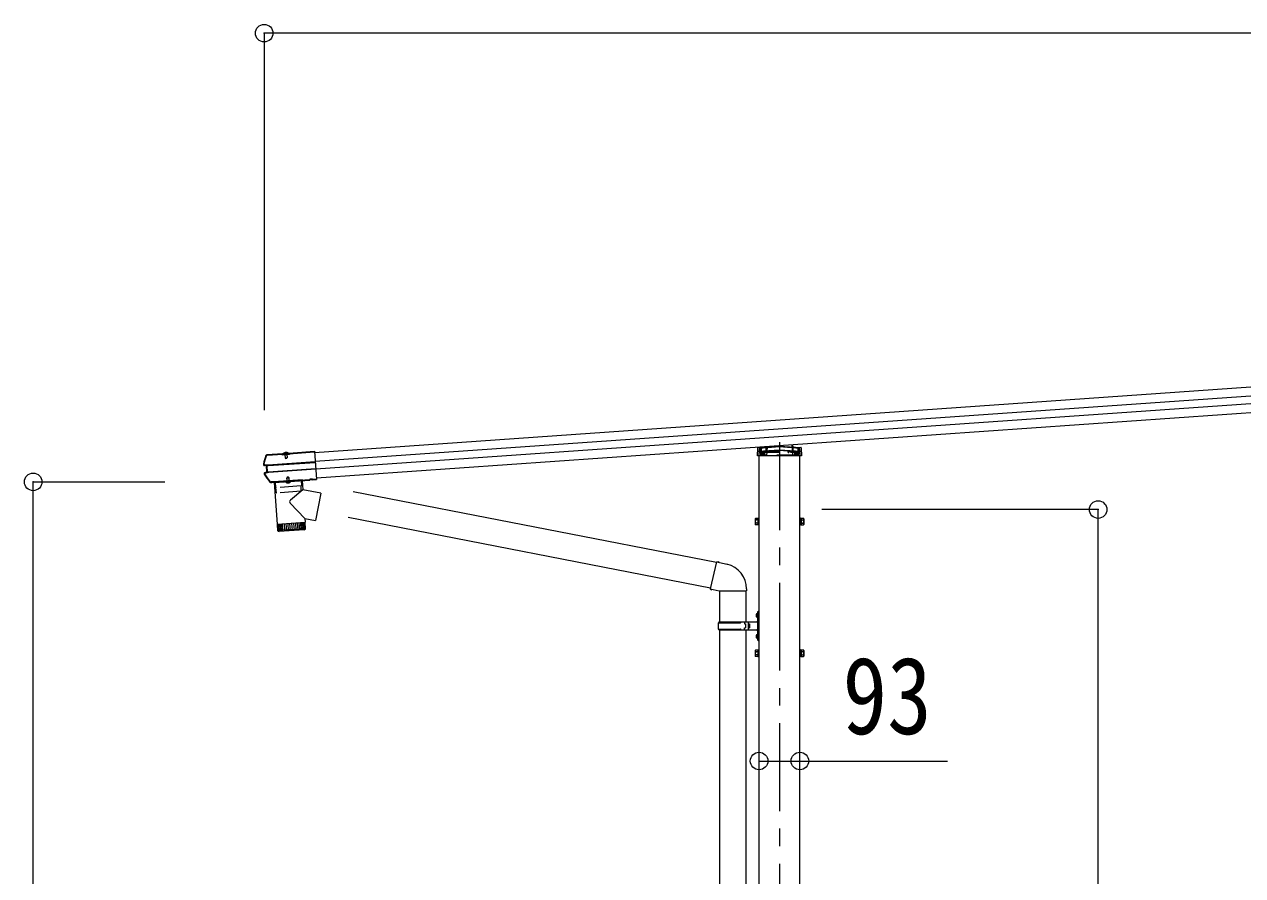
# Model space of a CAD drawing. Units: millimetres at full size, sheet at 1:40; details may follow other scales. Extents: x -11243 to 11243, y -7760 to 7760.
# Drawn here: x 1367 to 4143, y -2904 to -965 of the extents above; entities that cross this region are included whole.
import ezdxf
from ezdxf.enums import TextEntityAlignment as Align

# ---------------------------------------------------------------- set-up
doc = ezdxf.new("R2010")
doc.units = ezdxf.units.MM
doc.header["$LTSCALE"] = 40
doc.header["$PDMODE"] = 32
doc.header["$PDSIZE"] = 40
doc.linetypes.add('CHAIN1', pattern=[8, 5, -1, 1, -1])
doc.linetypes.add('DASHED1', pattern=[1.8, 1.2, -0.6])
for name, color, linetype, lineweight in [('0-1_本体', 5, 'CHAIN1', 9), ('0-3_ELV2', 4, 'Continuous', 9), ('0-6_OTH_LINE', 6, 'Continuous', 9), ('0-9_OUTLINE', 7, 'Continuous', 9)]:
    doc.layers.add(name, color=color, linetype=linetype, lineweight=lineweight)
doc.styles.add('ＭＳ ゴシック', font='')
doc.styles.get('ＭＳ ゴシック').set_extended_font_data('MS Gothic')

msp = doc.modelspace()

# ---------------------------------------------------------------- linework, layer by layer
at = {"layer": '0-1_本体'}
msp.add_line((3088.06, -1916.39), (3088.06, -4315.67), dxfattribs=at)
at = {"layer": '0-3_ELV2'}
for p, q in [((7239.75, -1575.92), (2028.67, -1940.32)), ((7241.17, -1596.23), (2030.09, -1960.63)), ((7242.38, -1613.47), (2031.29, -1977.86)), ((7243.8, -1633.78), (2032.71, -1998.17)), ((1920.54, -1944.68), (1955.92, -1942.2)), ((1956.03, -1943.7), (1955.92, -1942.2)), ((1956.17, -1943), (1955.92, -1942.2)), ((1970.15, -1942.15), (1956.19, -1943.13)), ((1956.19, -1943.13), (1956.27, -1944.28)), ((1957.32, -1943.05), (1957.31, -1942.85)), ((1968.59, -1942.81), (1957.9, -1943.56)), ((1967.9, -1943.76), (1967.83, -1942.86)), ((1969.09, -1942.23), (1969.08, -1942.03)), ((1970.15, -1942.15), (1970.23, -1943.3)), ((1970.29, -1941.2), (1970.16, -1942.02)), ((1970.29, -1941.2), (2028.45, -1937.13)), ((1970.39, -1942.7), (1970.29, -1941.2)), ((1970.37, -1942.82), (1970.39, -1942.7)), ((1971.7, -1942.73), (1970.37, -1942.82)), ((1970.37, -1942.82), (1970.41, -1943.29)), ((1970.39, -1942.7), (2028.55, -1938.63)), ((1971.7, -1942.73), (1971.84, -1944.69)), ((2028.45, -1937.13), (2032.95, -2001.57)), ((3039.13, -1937.03), (3088.06, -1933.61)), ((3039.65, -1928.52), (3088.06, -1925.14)), ((3088.06, -1925.14), (3136.48, -1928.52)), ((3088.06, -1925.14), (3088.06, -1926.08)), ((3088.06, -1933.61), (3137, -1937.03)), ((3088.06, -1933.61), (3088.06, -1934.55)), ((3117.88, -1922.6), (3118.17, -1927.24)), ((3137.41, -1929.46), (3138.51, -1947.54)), ((1919.18, -1970.08), (1914.43, -1969.52)), ((1920.59, -1968.74), (1914.61, -1968.03)), ((1920.1, -1970.02), (1919.18, -1970.08)), ((1920.31, -1944.7), (1920.12, -1944.84)), ((1920.12, -1944.84), (1920.22, -1946.31)), ((1920.22, -1946.31), (1920.35, -1946.23)), ((1920.54, -1944.68), (1920.31, -1944.7)), ((1920.41, -1946.19), (1920.31, -1944.7)), ((1920.35, -1946.23), (1920.41, -1946.19)), ((1920.41, -1946.19), (1956.03, -1943.7)), ((1921.51, -1968.68), (1920.59, -1968.74)), ((1921.73, -1985.07), (1920.59, -1968.74)), ((1920.82, -1970.08), (1921.34, -1970.04)), ((1922.12, -1968.7), (1921.89, -1968.71)), ((2030.12, -1961.09), (1923, -1968.58)), ((1923.08, -1969.81), (2030.21, -1962.32)), ((1954.74, -1943.92), (1954.88, -1945.88)), ((1971.84, -1944.69), (1954.88, -1945.88)), ((1956.1, -1944.29), (1956.06, -1943.82)), ((1970.41, -1943.29), (1956.1, -1944.29)), ((1960.26, -1944), (1960.36, -1945.49)), ((1960.85, -1944.76), (1960.98, -1944.25)), ((1960.85, -1944.76), (1965.84, -1944.41)), ((1960.85, -1944.76), (1961.33, -1951.64)), ((1961.28, -1944.73), (1961.18, -1944.23)), ((1961.28, -1944.73), (1961.83, -1952.53)), ((1961.33, -1951.64), (1966.32, -1951.29)), ((1965.4, -1944.44), (1965.43, -1943.93)), ((1965.4, -1944.44), (1965.95, -1952.24)), ((1965.84, -1944.41), (1965.63, -1943.92)), ((1965.64, -1953.04), (1966.32, -1951.29)), ((1965.84, -1944.41), (1966.32, -1951.29)), ((1966.35, -1945.07), (1966.24, -1943.58)), ((3041.56, -4819.81), (3041.56, -1947.54)), ((3134.56, -4819.81), (3134.56, -1947.54)), ((1915.95, -1986.64), (1921.73, -1985.07)), ((1921.07, -1983.89), (1920.15, -1983.95)), ((1922.65, -1985.01), (1921.73, -1985.07)), ((1922.29, -1983.69), (1921.75, -1983.73)), ((1923, -1984.93), (1923.22, -1984.91)), ((1924.05, -1983.68), (2031.18, -1976.19)), ((1924.14, -1984.91), (2031.26, -1977.42)), ((1966.25, -1996.21), (1965.57, -1997.96)), ((1970.56, -1997.61), (1965.57, -1997.96)), ((1965.91, -2002.76), (1965.57, -1997.96)), ((1966.33, -2002.63), (1965.94, -1997.01)), ((1969.64, -1995.97), (1966.25, -1996.21)), ((1970.56, -1997.61), (1969.64, -1995.97)), ((1970.46, -2002.34), (1970.06, -1996.72)), ((1970.89, -2002.41), (1970.56, -1997.61)), ((1929.18, -2007.32), (1929.9, -2007.27)), ((1929.55, -2008.81), (1930, -2008.77)), ((1929.9, -2007.27), (1930, -2008.77)), ((1936.16, -2007.97), (1930.18, -2008.39)), ((1936.06, -2006.48), (1936.16, -2007.97)), ((1936.16, -2007.43), (1936.17, -2007.43)), ((1936.39, -2008.33), (1936.16, -2007.97)), ((1936.28, -2006.83), (2017.68, -2001.14)), ((1936.28, -2006.83), (1936.39, -2008.33)), ((1936.39, -2008.33), (2017.79, -2002.63)), ((1936.72, -2008.3), (2000.57, -2003.83)), ((1962.78, -2006.72), (1962.76, -2006.47)), ((1974.55, -2005.9), (1962.78, -2006.72)), ((1974.55, -2005.9), (1974.53, -2005.65)), ((2017.68, -2001.14), (2017.79, -2002.63)), ((2017.96, -2002.25), (2017.79, -2002.63)), ((2017.86, -2000.76), (2017.96, -2002.25)), ((2023.95, -2001.84), (2017.96, -2002.25)), ((2023.84, -2000.34), (2023.95, -2001.84)), ((2024.17, -2002.19), (2023.95, -2001.84)), ((2024.07, -2000.69), (2032.85, -2000.08)), ((2024.07, -2000.69), (2024.17, -2002.19)), ((2024.17, -2002.19), (2032.95, -2001.57)), ((2025.37, -2000.6), (2025.47, -2002.1)), ((2025.44, -2001.7), (2032.92, -2001.18)), ((3032.86, -2090.81), (3033.44, -2089.8)), ((3032.86, -2090.81), (3032.86, -2103.81)), ((3032.86, -2103.81), (3033.44, -2104.81)), ((3038.36, -2089.8), (3033.44, -2089.8)), ((3038.36, -2093.56), (3033.44, -2093.56)), ((3038.36, -2101.06), (3033.44, -2101.06)), ((3038.36, -2104.81), (3033.44, -2104.81)), ((3038.36, -2089.6), (3038.36, -2104.62)), ((3039.96, -2090.06), (3038.36, -2090.06)), ((3038.36, -2096.61), (3039.96, -2096.61)), ((3038.36, -2097.61), (3039.96, -2097.61)), ((3038.36, -2104.16), (3039.96, -2104.16)), ((3136.16, -2090.06), (3137.76, -2090.06)), ((3137.76, -2096.61), (3136.16, -2096.61)), ((3137.77, -2097.61), (3136.16, -2097.61)), ((3137.76, -2104.16), (3136.16, -2104.16)), ((3137.76, -2089.6), (3137.76, -2104.62)), ((3137.76, -2089.6), (3142.68, -2089.6)), ((3137.76, -2093.36), (3142.68, -2093.36)), ((3137.76, -2100.86), (3142.68, -2100.86)), ((3137.76, -2104.62), (3142.68, -2104.62)), ((3143.26, -2090.61), (3142.68, -2089.6)), ((3143.26, -2103.61), (3142.68, -2104.62)), ((3143.26, -2090.61), (3143.26, -2103.61)), ((3032.86, -2390.81), (3033.44, -2389.8)), ((3032.86, -2390.81), (3032.86, -2403.81)), ((3032.86, -2403.81), (3033.44, -2404.81)), ((3038.36, -2389.8), (3033.44, -2389.8)), ((3038.36, -2393.56), (3033.44, -2393.56)), ((3038.36, -2401.06), (3033.44, -2401.06)), ((3038.36, -2404.81), (3033.44, -2404.81)), ((3038.36, -2389.6), (3038.36, -2404.62)), ((3039.96, -2390.06), (3038.36, -2390.06)), ((3038.36, -2396.61), (3039.96, -2396.61)), ((3038.36, -2397.61), (3039.96, -2397.61)), ((3038.36, -2404.16), (3039.96, -2404.16)), ((3136.16, -2390.06), (3137.76, -2390.06)), ((3137.76, -2396.61), (3136.16, -2396.61)), ((3137.77, -2397.61), (3136.16, -2397.61)), ((3137.76, -2404.16), (3136.16, -2404.16)), ((3137.76, -2389.6), (3137.76, -2404.62)), ((3137.76, -2389.6), (3142.68, -2389.6)), ((3137.76, -2393.36), (3142.68, -2393.36)), ((3137.76, -2400.86), (3142.68, -2400.86)), ((3137.76, -2404.62), (3142.68, -2404.62)), ((3143.26, -2390.61), (3142.68, -2389.6)), ((3143.26, -2403.61), (3142.68, -2404.62)), ((3143.26, -2390.61), (3143.26, -2403.61))]:
    msp.add_line(p, q, dxfattribs=at)
at = {"layer": '0-3_ELV2', "linetype": 'DASHED1'}
for p, q in [((1958.52, -1942.94), (1958.45, -1943.19)), ((1958.58, -1942.41), (1967.76, -1941.77)), ((1958.66, -1943.51), (1958.58, -1942.41)), ((1960.65, -1940.03), (1962.04, -1942.4)), ((1961.09, -1943.85), (1961.01, -1942.74)), ((1961.16, -1944.23), (1961.02, -1942.24)), ((1963.23, -1942.93), (1962.04, -1942.4)), ((1963.23, -1942.93), (1964.33, -1942.24)), ((1965.38, -1939.7), (1964.33, -1942.24)), ((1965.45, -1943.93), (1965.31, -1941.94)), ((1965.47, -1943.54), (1965.4, -1942.43)), ((1967.83, -1942.86), (1967.76, -1941.77)), ((1967.89, -1942.29), (1967.99, -1942.52)), ((3039.2, -1937.04), (3136.93, -1937.04)), ((3041.67, -1930.39), (3040.62, -1947.54)), ((3041.09, -1939.84), (3046.06, -1939.84)), ((3041.14, -1939.04), (3134.99, -1939.04)), ((3088.06, -1935.61), (3041.15, -1938.89)), ((3088.06, -1927.14), (3041.67, -1930.39)), ((3044.86, -1930.16), (3044.86, -1943.8)), ((3046.06, -1930.08), (3046.06, -1945.54)), ((3047.56, -1938.44), (3047.56, -1945.54)), ((3050.66, -1939.04), (3050.66, -1945.54)), ((3050.79, -1939.04), (3050.79, -1945.54)), ((3051.06, -1938.2), (3051.06, -1945.54)), ((3054.06, -1937.99), (3054.06, -1945.54)), ((3057.31, -1937.98), (3057.99, -1926.79)), ((3060, -1926.65), (3058.73, -1947.54)), ((3062.06, -1937.04), (3062.06, -1939.04)), ((3066.56, -1939.84), (3066.56, -1937.11)), ((3068.06, -1939.84), (3066.56, -1939.84)), ((3068.06, -1937.01), (3068.06, -1939.84)), ((3134.46, -1930.39), (3088.06, -1927.14)), ((3134.98, -1938.89), (3088.06, -1935.61)), ((3108.06, -1939.84), (3108.06, -1937.01)), ((3108.06, -1939.84), (3109.56, -1939.84)), ((3109.56, -1937.11), (3109.56, -1939.84)), ((3114.06, -1939.04), (3114.06, -1937.04)), ((3115.89, -1922.74), (3117.4, -1947.54)), ((3118.17, -1927.24), (3118.82, -1937.98)), ((3122.06, -1937.99), (3122.06, -1945.54)), ((3125.06, -1938.2), (3125.06, -1945.54)), ((3125.33, -1939.04), (3125.33, -1945.54)), ((3125.46, -1939.04), (3125.46, -1945.54)), ((3128.56, -1938.44), (3128.56, -1945.54)), ((3130.06, -1930.08), (3130.06, -1945.54)), ((3130.06, -1939.84), (3135.04, -1939.84)), ((3131.26, -1930.16), (3131.26, -1943.8)), ((3135.51, -1947.54), (3134.46, -1930.39)), ((1960.98, -1944.25), (1961.09, -1943.85)), ((1961.18, -1944.23), (1961.07, -1943.64)), ((1965.43, -1943.93), (1965.46, -1943.33)), ((1965.63, -1943.92), (1965.47, -1943.54)), ((3044.86, -1943.8), (3045.86, -1945.54)), ((3130.26, -1945.54), (3045.86, -1945.54)), ((3051.06, -1943.8), (3054.06, -1943.8)), ((3122.06, -1943.8), (3125.06, -1943.8)), ((3130.26, -1945.54), (3131.26, -1943.8)), ((1966.33, -2008.81), (1967.49, -2006.01)), ((1968.59, -2005.32), (1967.49, -2006.01)), ((1968.59, -2005.32), (1969.78, -2005.85)), ((1971.32, -2008.47), (1969.78, -2005.85))]:
    msp.add_line(p, q, dxfattribs=at)
at = {"layer": '0-3_ELV2'}
for points in [[(3138.51, -1947.54), (3037.61, -1947.54), (3038.72, -1929.46)], [(1913.51, -1966.38), (1916.33, -1956.72), (1919.35, -1947.11)], [(1915.55, -1985.2), (1920.15, -1983.95), (1919.18, -1970.08)], [(1956.03, -1943.7), (1956.06, -1943.82), (1954.74, -1943.92)], [(1967.9, -1943.76), (1958.72, -1944.4), (1958.66, -1943.51)], [(1961.33, -1951.64), (1962.25, -1953.28), (1965.64, -1953.04)], [(1928.13, -2006.84), (1921.57, -1997.81), (1915.21, -1988.63)], [(1936.28, -2006.83), (1936.06, -2006.48), (1930.07, -2006.89), (1929.9, -2007.27)], [(1930.07, -2006.89), (1930.18, -2008.39), (1930, -2008.77)], [(2000.99, -2002.8), (2000.93, -2001.8), (1936.08, -2006.34), (1936.15, -2007.33)], [(2024.07, -2000.69), (2023.84, -2000.34), (2017.86, -2000.76), (2017.68, -2001.14)], [(3041.56, -2088.61), (3039.96, -2088.61), (3039.96, -2105.61), (3041.56, -2105.61)], [(3134.56, -2088.61), (3136.16, -2088.61), (3136.16, -2105.61), (3134.56, -2105.61)], [(3041.56, -2388.61), (3039.96, -2388.61), (3039.96, -2405.61), (3041.56, -2405.61)], [(3134.56, -2388.61), (3136.16, -2388.61), (3136.16, -2405.61), (3134.56, -2405.61)]]:
    msp.add_lwpolyline(points, dxfattribs=at)
for centre, radius, start, end in [((1957.86, -1942.82), 0.55, 142.43917, 184), ((1957.86, -1943.01), 0.545, 184, 274), ((1963.52, -1947.18), 7.7, 45.56083, 142.43917), ((1968.55, -1942.27), 0.545, 274, 4), ((1968.53, -1942.07), 0.55, 4, 45.56083), ((3039.2, -1938.03), 1, 94, 176.5), ((3039.72, -1929.52), 1, 94, 176.5), ((3136.41, -1929.52), 1, 3.5, 86), ((3136.93, -1938.03), 1, 3.5, 86), ((1914.76, -1966.74), 2.8, 164.31277, 263.16971), ((2395.37, -2101.71), 502, 162.04537, 164.31277), ((1914.77, -1966.74), 1.3, 164.24366, 263.03582), ((1920.85, -1947.95), 3.19, 103.22631, 162.05142), ((1920.49, -1947.48), 1.2, 102.71221, 162.01357), ((1916.28, -1987.9), 2.8, 105.16971, 214.06629), ((2329.82, -1708.27), 502, 214.06629, 216.59248), ((1916.29, -1987.9), 1.3, 105.30295, 214.13631), ((1929.33, -2005.62), 3.19, 216.58984, 274.01289), ((1929.09, -2006.13), 1.2, 216.62025, 274.01295), ((1937.15, -2007.26), 1, 184, 274), ((1968.32, -2001.37), 7.7, 223.98312, 324.01688), ((2000, -2002.87), 1, 274, 4), ((3045.28, -2097.31), 12.42, 162.41205, 197.58795), ((3036.19, -2091.68), 3.32, 145.61575, 214.38425), ((3036.19, -2102.94), 3.32, 145.61575, 214.38425), ((3139.94, -2091.48), 3.32, 325.61575, 34.38425), ((3130.84, -2097.11), 12.42, 342.41205, 17.58795), ((3139.94, -2102.74), 3.32, 325.61575, 34.38425), ((3045.28, -2397.31), 12.42, 162.41205, 197.58795), ((3036.19, -2391.68), 3.32, 145.61575, 214.38425), ((3036.19, -2402.94), 3.32, 145.61575, 214.38425), ((3139.94, -2391.48), 3.32, 325.61575, 34.38425), ((3130.84, -2397.11), 12.42, 342.41205, 17.58795), ((3139.94, -2402.74), 3.32, 325.61575, 34.38425)]:
    msp.add_arc(centre, radius, start, end, dxfattribs=at)
at = {"layer": '0-3_ELV2', "linetype": 'DASHED1'}
for centre, radius, start, end in [((1959.29, -1943.16), 0.8, 94, 164), ((1960.51, -1942.77), 0.5, 4, 94), ((1965.9, -1942.4), 0.5, 94, 184), ((1967.15, -1942.61), 0.8, 24, 94), ((1968.45, -1942.32), 0.5, 204, 274), ((3039.2, -1938.04), 1, 90, 176.5), ((3136.93, -1938.04), 1, 3.5, 90), ((1957.97, -1943.05), 0.5, 274, 344)]:
    msp.add_arc(centre, radius, start, end, dxfattribs=at)
at = {"layer": '0-3_ELV2'}
for centre, major_axis, ratio, start_param, end_param in [((1956.39, -1946.19), (-0.22, 3.19), 0.014286, 5.9883828, 6.2220988), ((1970.38, -1945.21), (-0.22, 3.19), 0.014286, 0.0610865, 0.2948025), ((1923.12, -1970.39), (3.03, -0.36), 0.014525, 2.4375911, 3.0658321), ((1923.12, -1970.39), (2.99, 0.21), 0.19438, 1.5707963, 2.1939282), ((1923.02, -1968.86), (1.52, -0.18), 0.014525, 2.4126357, 3.0658321), ((1923.02, -1968.87), (1.5, 0.1), 0.19438, 1.5707963, 2.2034964), ((1924.01, -1983.08), (2.95, 0.8), 0.014957, 3.2171785, 3.8372566), ((1924.01, -1983.1), (2.99, 0.21), 0.19438, 4.0848352, 4.712389), ((1924.12, -1984.61), (1.48, 0.4), 0.014957, 3.2171785, 3.8435615), ((1924.12, -1984.62), (1.5, 0.1), 0.19438, 4.0561004, 4.712389)]:
    msp.add_ellipse(centre, major_axis=major_axis, ratio=ratio, start_param=start_param, end_param=end_param, dxfattribs=at)
at = {"layer": '0-6_OTH_LINE'}
for p, q in [((1913.96, -984.72), (1913.96, -1843.62)), ((7323.96, -984.72), (1913.96, -984.72)), ((1387.44, -4269.81), (1387.44, -2006.81)), ((1387.44, -2006.81), (1687.44, -2006.81)), ((3814.06, -2069.81), (3184.56, -2069.81)), ((3814.06, -4269.81), (3814.06, -2069.81)), ((3041.56, -2642.51), (3134.56, -2642.51)), ((3134.56, -2642.51), (3470.72, -2642.51))]:
    msp.add_line(p, q, dxfattribs=at)
for p in [(1913.96, -984.72), (1387.44, -2006.81), (3814.06, -2069.81), (3041.56, -2642.51), (3134.56, -2642.51)]:
    msp.add_point(p, dxfattribs=at)
at = {"layer": '0-9_OUTLINE'}
for p, q in [((1936.66, -2008.3), (1943.28, -2103.07)), ((2001.95, -2024.64), (1973.65, -2048.11)), ((2000.5, -2003.84), (2001.95, -2024.64)), ((2042.71, -2032.57), (2001.95, -2024.64)), ((2042.71, -2032.57), (2030.65, -2094.61)), ((2944.14, -2190.13), (2116.46, -2029.24)), ((2006.52, -2089.91), (1973.24, -2055.43)), ((1943.28, -2103.07), (2007.13, -2098.6)), ((2007.2, -2099.6), (1943.35, -2104.07)), ((1943.35, -2104.07), (1944.49, -2117.07)), ((1945.07, -2118.6), (1944.05, -2104.02)), ((1945.28, -2103.93), (1946.32, -2118.9)), ((1948.14, -2118.77), (1947.09, -2103.8)), ((1947.77, -2102.75), (1947.86, -2103.75)), ((1949.45, -2103.64), (1950.5, -2118.6)), ((1953.36, -2118.4), (1952.31, -2103.44)), ((1956.67, -2118.17), (1955.62, -2103.21)), ((1959.31, -2102.95), (1960.36, -2117.91)), ((1963.32, -2102.67), (1964.36, -2117.63)), ((1967.55, -2102.37), (1968.6, -2117.34)), ((1971.94, -2102.07), (1972.98, -2117.03)), ((1976.39, -2101.76), (1977.43, -2116.72)), ((1980.82, -2101.45), (1981.86, -2116.41)), ((1985.14, -2101.14), (1986.19, -2116.11)), ((1989.27, -2100.86), (1990.31, -2115.82)), ((1993.12, -2100.59), (1994.17, -2115.55)), ((1996.63, -2100.34), (1997.68, -2115.3)), ((1999.73, -2100.12), (2000.77, -2115.09)), ((2002.35, -2099.94), (2003.39, -2114.9)), ((2002.64, -2098.92), (2002.69, -2099.92)), ((2004.44, -2099.79), (2005.48, -2114.76)), ((2005.96, -2099.69), (2007.01, -2114.65)), ((2006.52, -2089.91), (2007.13, -2098.6)), ((2006.52, -2089.91), (2030.65, -2094.61)), ((2007.88, -2112.64), (2007.2, -2099.6)), ((2930.54, -2248.61), (2105.01, -2088.14)), ((1944.49, -2117.02), (2007.88, -2112.59)), ((2005.09, -2115.79), (1947.69, -2119.8)), ((2944.5, -2188.57), (2930.14, -2250.32)), ((2944.5, -2188.57), (2968.82, -2194.38)), ((2930.14, -2250.32), (2950.22, -2254.86)), ((2930.14, -2250.32), (2934.14, -2253)), ((2935.02, -2251.42), (2934.14, -2253)), ((2950.22, -2254.86), (3012.95, -2254.86)), ((2951.59, -2254.86), (2951.59, -2325.86)), ((3011.59, -2254.86), (3011.59, -2325.86)), ((3012.95, -2250.7), (3012.95, -2254.86)), ((3037.56, -2302.86), (3040.56, -2301.36)), ((3037.56, -2302.86), (3037.56, -2366.86)), ((3040.56, -2301.36), (3040.56, -2368.36)), ((3040.56, -2301.36), (3041.56, -2301.36)), ((2948.59, -2327.86), (2998.92, -2327.86)), ((2949.59, -2325.86), (3035.59, -2325.86)), ((2949.59, -2325.86), (2949.59, -2327.86)), ((3008.59, -2325.86), (3008.59, -2330.36)), ((3008.59, -2330.36), (3010.59, -2330.36)), ((3010.59, -2330.36), (3010.59, -2339.36)), ((3016.56, -2325.86), (3016.56, -2343.86)), ((3016.56, -2330.36), (3019.56, -2330.36)), ((3019.56, -2330.36), (3019.56, -2339.36)), ((3035.26, -2308.72), (3037.31, -2309.71)), ((3036.53, -2306.71), (3037.16, -2306.71)), ((3036.53, -2306.71), (3036.53, -2315.01)), ((3036.53, -2315.01), (3037.16, -2315.01)), ((3037.16, -2306.71), (3037.56, -2307.11)), ((3037.31, -2309.71), (3037.92, -2310.86)), ((2948.59, -2341.86), (2998.92, -2341.86)), ((2949.59, -2343.86), (2949.59, -2341.86)), ((2949.59, -2343.86), (3035.59, -2343.86)), ((2951.58, -2343.86), (2951.58, -3185.84)), ((3008.59, -2343.86), (3008.59, -2339.36)), ((3008.59, -2339.36), (3010.59, -2339.36)), ((3011.58, -2343.86), (3011.58, -3185.84)), ((3016.56, -2339.36), (3019.56, -2339.36)), ((3035.26, -2356.72), (3037.31, -2357.71)), ((3036.53, -2354.71), (3037.16, -2354.71)), ((3036.53, -2354.71), (3036.53, -2363.01)), ((3037.16, -2354.71), (3037.16, -2363.01)), ((3037.16, -2354.71), (3037.56, -2355.11)), ((3037.31, -2357.71), (3037.92, -2358.86)), ((3036.53, -2363.01), (3037.16, -2363.01)), ((3037.16, -2363.01), (3037.56, -2362.61)), ((3037.56, -2366.86), (3040.56, -2368.36)), ((3040.56, -2368.36), (3041.56, -2368.36))]:
    msp.add_line(p, q, dxfattribs=at)
at = {"layer": '0-9_OUTLINE', "linetype": 'DASHED1'}
for p, q in [((1938.87, -2008.15), (1940, -2019.61)), ((1998.42, -2016.01), (1940.54, -2020.06)), ((1942.02, -2031.5), (1940.73, -2020.04)), ((1998.42, -2027.56), (1998.09, -2016.03)), ((1998.42, -2003.98), (1998.89, -2015.49)), ((1997.95, -2028.07), (1942.55, -2031.95))]:
    msp.add_line(p, q, dxfattribs=at)
at = {"layer": '0-9_OUTLINE'}
for points in [[(2944.5, -2188.57), (2949.22, -2188.13), (2949.36, -2189.73)], [(3035.26, -2313.01), (3037.31, -2312.01), (3037.92, -2310.86)], [(3037.16, -2306.71), (3037.16, -2315.01), (3037.56, -2314.61)], [(3035.26, -2361.01), (3037.31, -2360.01), (3037.92, -2358.86)]]:
    msp.add_lwpolyline(points, dxfattribs=at)
at = {"layer": '0-9_OUTLINE', "linetype": 'DASHED1'}
for centre, start, end in [((1940.5, -2019.56), 185.67065, 274), ((1998.39, -2015.51), 274, 2.32935), ((1942.51, -2031.45), 186.38594, 274), ((1997.92, -2027.57), 274, 1.61406)]:
    msp.add_arc(centre, 0.5, start, end, dxfattribs=at)
at = {"layer": '0-9_OUTLINE'}
for centre, radius, start, end in [((1976.84, -2051.95), 5, 129.65551, 223.97399), ((1947.48, -2116.81), 3, 185, 274.04832), ((2004.88, -2112.8), 3, 274, 3), ((2954.95, -2250.7), 58, 0, 76.56538), ((2997.34, -2334.86), 49.25, 171.82876, 180.00002), ((2998.92, -2325.86), 2, 270, 359.99998), ((3040.86, -2310.86), 6, 136.21765, 223.78235), ((3035.56, -2323.86), 2, 270, 359.99998), ((2997.34, -2334.86), 49.25, 180.00002, 188.17127), ((2998.92, -2343.86), 2, 0.00005, 90.00004), ((3040.86, -2358.86), 6, 136.21765, 223.78235), ((3035.56, -2345.86), 2, 0.00005, 90.00004)]:
    msp.add_arc(centre, radius, start, end, dxfattribs=at)

# ---------------------------------------------------------------- texts
at = {"layer": '0-6_OTH_LINE', "color": 7, "style": 'ＭＳ ゴシック', "width": 0.85}
msp.add_text('93', height=176, dxfattribs=at).set_placement((3231.58, -2634.03), align=Align.BOTTOM_LEFT)

doc.saveas('drawing.dxf')
